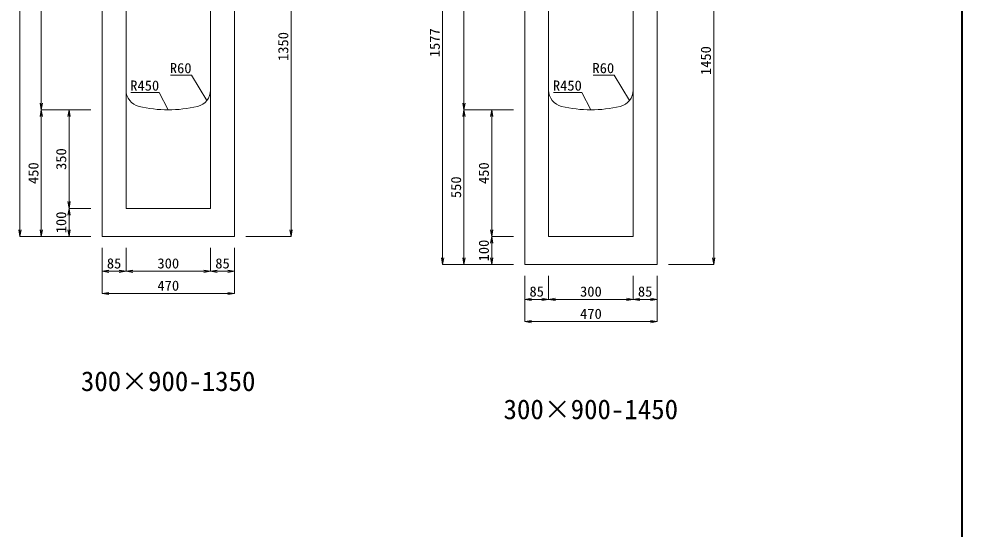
# Model space of a CAD drawing. Units: millimetres at full size. Extents: x -734 to 58102, y 49499 to 87169.
# Drawn here: x 22327 to 25675, y 60977 to 62790 of the extents above; entities that cross this region are included whole.
import ezdxf
from ezdxf.enums import TextEntityAlignment as Align

# ---------------------------------------------------------------- set-up
doc = ezdxf.new("R2010")
doc.units = ezdxf.units.MM
doc.header["$LTSCALE"] = 50
doc.layers.add('0_2', color=7, linetype='Continuous')
for name, color, linetype, lineweight in [('図枠', 7, 'Continuous', 5), ('寸法線', 7, 'Continuous', 13), ('引出線', 4, 'Continuous', 13), ('本体', 2, 'Continuous', 20)]:
    doc.layers.add(name, color=color, linetype=linetype, lineweight=lineweight)
doc.styles.add('ＭＳ 明朝', font='')
doc.styles.get('ＭＳ 明朝').set_extended_font_data('MS Mincho')

# ---------------------------------------------------------------- blocks, each defined once
blk = doc.blocks.new('open_arrow')
at = {"color": 0, "linetype": 'Continuous', "lineweight": -2}
blk.add_lwpolyline([(7.5, 1.25), (0, 0), (7.5, -1.25)], dxfattribs=at)

msp = doc.modelspace()

# ---------------------------------------------------------------- linework, layer by layer
at = {"layer": '図枠', "lineweight": 40}
msp.add_line((25674.73, 52257.77), (25674.73, 68877.77), dxfattribs=at)
at = {"layer": '寸法線'}
for p, q in [((22330.83, 62017.03), (22330.83, 63494.03)), ((23830.83, 61917.03), (23830.83, 63494.03)), ((22406.38, 63367.03), (22406.38, 62467.03)), ((23293, 63367.03), (23293, 62017.03)), ((23906.38, 63367.03), (23906.38, 62467.03)), ((24793, 63367.03), (24793, 61917.03)), ((22582.17, 62467.03), (22406.38, 62467.03)), ((22406.38, 62467.03), (22406.38, 62017.03)), ((22582.17, 62467.03), (22406.38, 62467.03)), ((22504.98, 62117.03), (22504.98, 62467.03)), ((22582.17, 62467.03), (22504.98, 62467.03)), ((24082.17, 62467.03), (23906.38, 62467.03)), ((23906.38, 62467.03), (23906.38, 61917.03)), ((24082.17, 62467.03), (23906.38, 62467.03)), ((24004.98, 62017.03), (24004.98, 62467.03)), ((24082.17, 62467.03), (24004.98, 62467.03)), ((22582.17, 62117.03), (22504.98, 62117.03)), ((22504.98, 62017.03), (22504.98, 62117.03)), ((22582.17, 62117.03), (22504.98, 62117.03)), ((22582.17, 62017.03), (22330.83, 62017.03)), ((22582.17, 62017.03), (22406.38, 62017.03)), ((22582.17, 62017.03), (22504.98, 62017.03)), ((23132.21, 62017.03), (23293, 62017.03)), ((24082.17, 62017.03), (24004.98, 62017.03)), ((24004.98, 61917.03), (24004.98, 62017.03)), ((24082.17, 62017.03), (24004.98, 62017.03)), ((22622.19, 61977.01), (22622.19, 61814.43)), ((22622.19, 61977.01), (22622.19, 61893.49)), ((22707.19, 61977.01), (22707.19, 61893.49)), ((22707.19, 61977.01), (22707.19, 61893.49)), ((23007.19, 61977.01), (23007.19, 61893.49)), ((23007.19, 61977.01), (23007.19, 61893.49)), ((23092.19, 61977.01), (23092.19, 61814.43)), ((23092.19, 61977.01), (23092.19, 61893.49)), ((24082.17, 61917.03), (23830.83, 61917.03)), ((24082.17, 61917.03), (23906.38, 61917.03)), ((24082.17, 61917.03), (24004.98, 61917.03)), ((24632.21, 61917.03), (24793, 61917.03)), ((22622.19, 61893.49), (22707.19, 61893.49)), ((22707.19, 61893.49), (23007.19, 61893.49)), ((23007.19, 61893.49), (23092.19, 61893.49)), ((24122.19, 61877.01), (24122.19, 61714.43)), ((24122.19, 61877.01), (24122.19, 61793.49)), ((24207.19, 61877.01), (24207.19, 61793.49)), ((24207.19, 61877.01), (24207.19, 61793.49)), ((24507.19, 61877.01), (24507.19, 61793.49)), ((24507.19, 61877.01), (24507.19, 61793.49)), ((24592.19, 61877.01), (24592.19, 61714.43)), ((24592.19, 61877.01), (24592.19, 61793.49)), ((22622.19, 61814.43), (23092.19, 61814.43)), ((24122.19, 61793.49), (24207.19, 61793.49)), ((24207.19, 61793.49), (24507.19, 61793.49)), ((24507.19, 61793.49), (24592.19, 61793.49)), ((24122.19, 61714.43), (24592.19, 61714.43))]:
    msp.add_line(p, q, dxfattribs=at)
at = {"layer": '引出線'}
for points in [[(22994.26, 62500.34), (22939.85, 62590.24), (22865.18, 62590.24)], [(24494.26, 62500.34), (24439.85, 62590.24), (24365.18, 62590.24)], [(22857.19, 62467.03), (22824.97, 62528.17), (22723.96, 62528.17)], [(24357.19, 62467.03), (24324.97, 62528.17), (24223.96, 62528.17)]]:
    msp.add_lwpolyline(points, dxfattribs=at)
at = {"layer": '本体'}
for p, q in [((22622.19, 63367.03), (22622.19, 62017.03)), ((22707.19, 62537.55), (22707.19, 63367.03)), ((23007.19, 62537.55), (23007.19, 63367.03)), ((23092.19, 62017.03), (23092.19, 63367.03)), ((24122.19, 63367.03), (24122.19, 61917.03)), ((24207.19, 62537.55), (24207.19, 63367.03)), ((24507.19, 62537.55), (24507.19, 63367.03)), ((24592.19, 61917.03), (24592.19, 63367.03)), ((22707.19, 62537.55), (22707.19, 62117.03)), ((23007.19, 62537.55), (23007.19, 62117.03)), ((24207.19, 62537.55), (24207.19, 62017.03)), ((24507.19, 62537.55), (24507.19, 62017.03)), ((22707.19, 62117.03), (23007.19, 62117.03)), ((22622.19, 62017.03), (23092.19, 62017.03)), ((24207.19, 62017.03), (24507.19, 62017.03)), ((24122.19, 61917.03), (24592.19, 61917.03))]:
    msp.add_line(p, q, dxfattribs=at)
for centre, radius, start, end in [((22767.19, 62537.55), 60, 180, 256.65785), ((22947.19, 62537.55), 60, 283.34237, 0), ((24267.19, 62537.55), 60, 180, 256.65785), ((24447.19, 62537.55), 60, 283.34237, 0), ((22857.19, 62917.03), 450, 256.65777, 283.34225), ((24357.19, 62917.03), 450, 256.65777, 283.34225)]:
    msp.add_arc(centre, radius, start, end, dxfattribs=at)

# ---------------------------------------------------------------- block references
at = {"layer": '寸法線', "xscale": 3.2, "yscale": 3.2}
for p, rotation in [((22406.38, 62467.03), 90), ((23906.38, 62467.03), 90), ((22406.38, 62467.03), 270), ((22504.98, 62467.03), 270), ((23906.38, 62467.03), 270), ((24004.98, 62467.03), 270), ((22504.98, 62117.03), 90), ((22504.98, 62117.03), 270), ((22330.83, 62017.03), 90), ((22406.38, 62017.03), 90), ((22504.98, 62017.03), 90), ((23293, 62017.03), 90), ((24004.98, 62017.03), 90), ((24004.98, 62017.03), 270), ((23830.83, 61917.03), 90), ((23906.38, 61917.03), 90), ((24004.98, 61917.03), 90), ((24793, 61917.03), 90), ((22707.19, 61893.49), 180), ((23007.19, 61893.49), 180), ((23092.19, 61893.49), 180), ((23092.19, 61814.43), 180), ((24207.19, 61793.49), 180), ((24507.19, 61793.49), 180), ((24592.19, 61793.49), 180), ((24592.19, 61714.43), 180)]:
    msp.add_blockref('open_arrow', p, dxfattribs=dict(at, rotation=rotation))
for p in [(22622.19, 61893.49), (22707.19, 61893.49), (23007.19, 61893.49), (22622.19, 61814.43), (24122.19, 61793.49), (24207.19, 61793.49), (24507.19, 61793.49), (24122.19, 61714.43)]:
    msp.add_blockref('open_arrow', p, dxfattribs=at)
at = {"layer": '引出線', "xscale": 0.0533, "yscale": 0.0533}
for p, rotation in [((22994.26, 62500.34), 121.2), ((24494.26, 62500.34), 121.2), ((22857.19, 62467.03), 117.8), ((24357.19, 62467.03), 117.8)]:
    msp.add_blockref('open_arrow', p, dxfattribs=dict(at, rotation=rotation))

# ---------------------------------------------------------------- texts
at = {"layer": '0_2', "style": 'ＭＳ 明朝'}
for s, p in [('300×900-1350', (22856.71, 61502.95)), ('300×900-1450', (24356.71, 61402.95))]:
    msp.add_text(s, height=70.05, dxfattribs=at).set_placement(p, align=Align.MIDDLE_CENTER)
at = {"layer": '寸法線', "style": 'ＭＳ 明朝', "width": 1.05}
for s, p in [('1350', (23264.98, 62692.03)), ('1577', (23802.81, 62705.53)), ('1450', (24764.98, 62642.03)), ('350', (22476.96, 62292.03)), ('450', (22378.36, 62242.03)), ('450', (23976.96, 62242.03)), ('550', (23878.36, 62192.03)), ('100', (22476.96, 62067.03)), ('100', (23976.96, 61967.03))]:
    msp.add_text(s, height=36.03, rotation=90, dxfattribs=at).set_placement(p, align=Align.MIDDLE_CENTER)
for s, p in [('85', (22664.69, 61921.51)), ('300', (22857.19, 61921.51)), ('85', (23049.69, 61921.51)), ('470', (22857.19, 61842.45)), ('85', (24164.69, 61821.51)), ('300', (24357.19, 61821.51)), ('85', (24549.69, 61821.51)), ('470', (24357.19, 61742.45))]:
    msp.add_text(s, height=36.03, dxfattribs=at).set_placement(p, align=Align.MIDDLE_CENTER)
at = {"layer": '引出線', "style": 'ＭＳ 明朝', "width": 1.05}
for s, p in [('R60', (22939.85, 62633.44)), ('R60', (24439.85, 62633.44)), ('R450', (22824.97, 62571.37)), ('R450', (24324.97, 62571.37))]:
    msp.add_text(s, height=36.03, dxfattribs=at).set_placement(p, align=Align.TOP_RIGHT)

doc.saveas('drawing.dxf')
